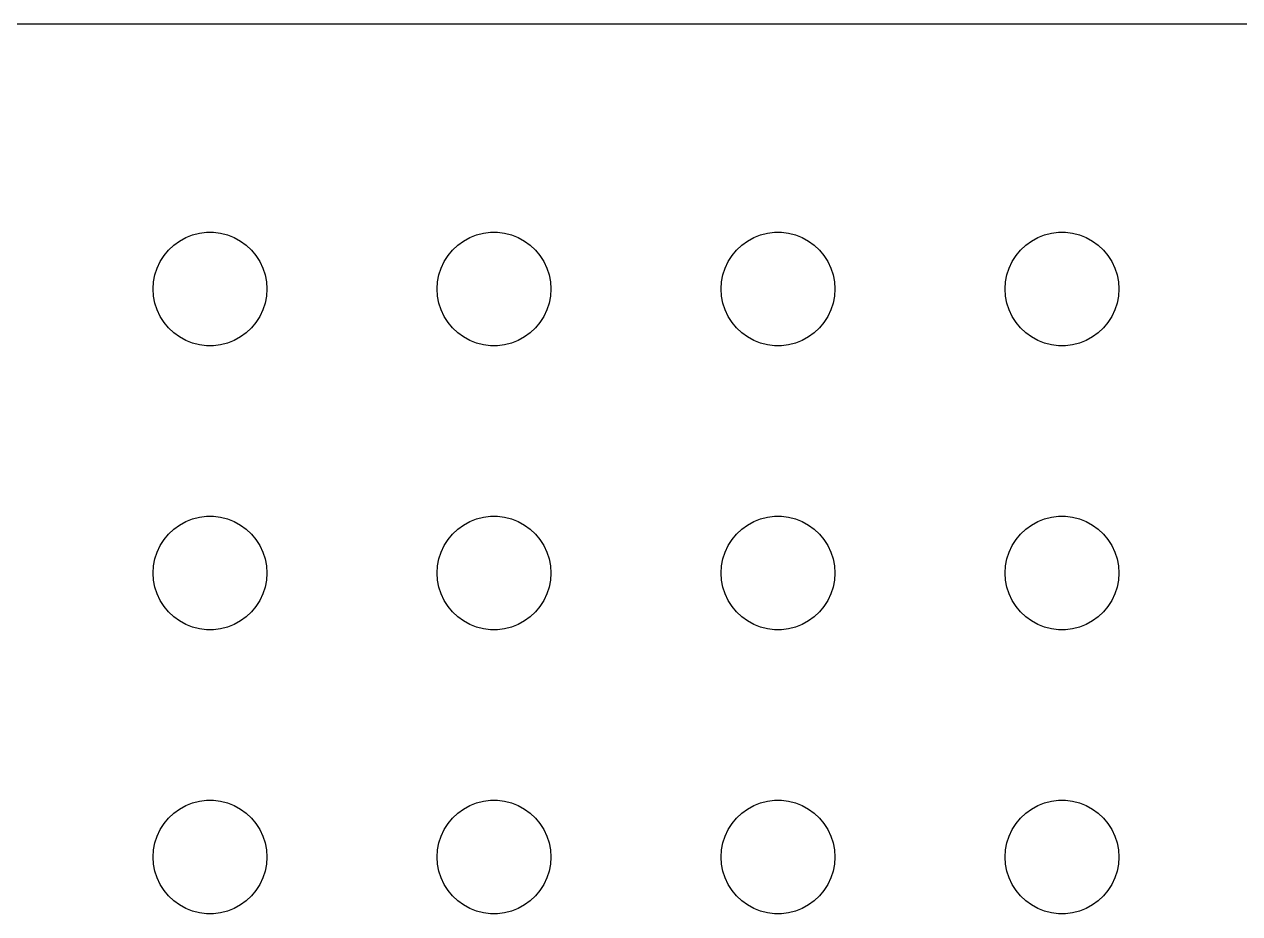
# Model space of a CAD drawing. Header units: metres. Extents: x -134 to 134, y 518 to 1078.
# Drawn here: x -102.4 to -70.31, y 826.5 to 849.99 of the extents above; entities that cross this region are included whole.
import ezdxf

# ---------------------------------------------------------------- set-up
doc = ezdxf.new("R2010")
doc.units = ezdxf.units.M

msp = doc.modelspace()

# ---------------------------------------------------------------- linework, layer by layer
for p, q in [((129.814, 849.99), (-129.814, 849.99)), ((-97.9635, 844.427), (-97.7811, 844.473)), ((-97.7811, 844.473), (-97.5942, 844.497)), ((-97.5942, 844.497), (-97.4058, 844.497)), ((-97.4058, 844.497), (-97.2189, 844.473)), ((-97.2189, 844.473), (-97.0365, 844.427)), ((-90.4635, 844.427), (-90.2811, 844.473)), ((-90.2811, 844.473), (-90.0942, 844.497)), ((-90.0942, 844.497), (-89.9058, 844.497)), ((-89.9058, 844.497), (-89.7189, 844.473)), ((-89.7189, 844.473), (-89.5365, 844.427)), ((-82.9635, 844.427), (-82.7811, 844.473)), ((-82.7811, 844.473), (-82.5942, 844.497)), ((-82.5942, 844.497), (-82.4058, 844.497)), ((-82.4058, 844.497), (-82.2189, 844.473)), ((-82.2189, 844.473), (-82.0365, 844.427)), ((-75.4635, 844.427), (-75.2811, 844.473)), ((-75.2811, 844.473), (-75.0942, 844.497)), ((-75.0942, 844.497), (-74.9058, 844.497)), ((-74.9058, 844.497), (-74.7189, 844.473)), ((-74.7189, 844.473), (-74.5365, 844.427)), ((-98.5934, 844.027), (-98.4561, 844.156)), ((-98.4561, 844.156), (-98.3037, 844.266)), ((-98.3037, 844.266), (-98.1387, 844.357)), ((-98.1387, 844.357), (-97.9635, 844.427)), ((-97.0365, 844.427), (-96.8613, 844.357)), ((-96.8613, 844.357), (-96.6963, 844.266)), ((-96.6963, 844.266), (-96.5439, 844.156)), ((-96.5439, 844.156), (-96.4065, 844.027)), ((-91.0934, 844.027), (-90.9561, 844.156)), ((-90.9561, 844.156), (-90.8037, 844.266)), ((-90.8037, 844.266), (-90.6387, 844.357)), ((-90.6387, 844.357), (-90.4635, 844.427)), ((-89.5365, 844.427), (-89.3613, 844.357)), ((-89.3613, 844.357), (-89.1963, 844.266)), ((-89.1963, 844.266), (-89.0439, 844.156)), ((-89.0439, 844.156), (-88.9065, 844.027)), ((-83.5934, 844.027), (-83.4561, 844.156)), ((-83.4561, 844.156), (-83.3037, 844.266)), ((-83.3037, 844.266), (-83.1387, 844.357)), ((-83.1387, 844.357), (-82.9635, 844.427)), ((-82.0365, 844.427), (-81.8613, 844.357)), ((-81.8613, 844.357), (-81.6963, 844.266)), ((-81.6963, 844.266), (-81.5439, 844.156)), ((-81.5439, 844.156), (-81.4065, 844.027)), ((-76.0934, 844.027), (-75.9561, 844.156)), ((-75.9561, 844.156), (-75.8037, 844.266)), ((-75.8037, 844.266), (-75.6387, 844.357)), ((-75.6387, 844.357), (-75.4635, 844.427)), ((-74.5365, 844.427), (-74.3613, 844.357)), ((-74.3613, 844.357), (-74.1963, 844.266)), ((-74.1963, 844.266), (-74.0439, 844.156)), ((-74.0439, 844.156), (-73.9065, 844.027)), ((-98.8145, 843.723), (-98.7135, 843.882)), ((-98.7135, 843.882), (-98.5934, 844.027)), ((-96.4065, 844.027), (-96.2865, 843.882)), ((-96.2865, 843.882), (-96.1855, 843.723)), ((-91.3145, 843.723), (-91.2135, 843.882)), ((-91.2135, 843.882), (-91.0934, 844.027)), ((-88.9065, 844.027), (-88.7865, 843.882)), ((-88.7865, 843.882), (-88.6855, 843.723)), ((-83.8145, 843.723), (-83.7135, 843.882)), ((-83.7135, 843.882), (-83.5934, 844.027)), ((-81.4065, 844.027), (-81.2865, 843.882)), ((-81.2865, 843.882), (-81.1855, 843.723)), ((-76.3145, 843.723), (-76.2135, 843.882)), ((-76.2135, 843.882), (-76.0934, 844.027)), ((-73.9065, 844.027), (-73.7865, 843.882)), ((-73.7865, 843.882), (-73.6855, 843.723)), ((-98.9529, 843.373), (-98.8947, 843.552)), ((-98.8947, 843.552), (-98.8145, 843.723)), ((-96.1855, 843.723), (-96.1053, 843.552)), ((-96.1053, 843.552), (-96.0471, 843.373)), ((-91.4529, 843.373), (-91.3947, 843.552)), ((-91.3947, 843.552), (-91.3145, 843.723)), ((-88.6855, 843.723), (-88.6053, 843.552)), ((-88.6053, 843.552), (-88.5471, 843.373)), ((-83.9529, 843.373), (-83.8947, 843.552)), ((-83.8947, 843.552), (-83.8145, 843.723)), ((-81.1855, 843.723), (-81.1053, 843.552)), ((-81.1053, 843.552), (-81.0471, 843.373)), ((-76.4529, 843.373), (-76.3947, 843.552)), ((-76.3947, 843.552), (-76.3145, 843.723)), ((-73.6855, 843.723), (-73.6053, 843.552)), ((-73.6053, 843.552), (-73.5471, 843.373)), ((-99, 843), (-98.9882, 843.188)), ((-98.9882, 843.188), (-98.9529, 843.373)), ((-96.0471, 843.373), (-96.0118, 843.188)), ((-96.0118, 843.188), (-96, 843)), ((-91.5, 843), (-91.4882, 843.188)), ((-91.4882, 843.188), (-91.4529, 843.373)), ((-88.5471, 843.373), (-88.5118, 843.188)), ((-88.5118, 843.188), (-88.5, 843)), ((-84, 843), (-83.9882, 843.188)), ((-83.9882, 843.188), (-83.9529, 843.373)), ((-81.0471, 843.373), (-81.0118, 843.188)), ((-81.0118, 843.188), (-81, 843)), ((-76.5, 843), (-76.4882, 843.188)), ((-76.4882, 843.188), (-76.4529, 843.373)), ((-73.5471, 843.373), (-73.5118, 843.188)), ((-73.5118, 843.188), (-73.5, 843)), ((-98.9882, 842.812), (-99, 843)), ((-96, 843), (-96.0118, 842.812)), ((-91.4882, 842.812), (-91.5, 843)), ((-88.5, 843), (-88.5118, 842.812)), ((-83.9882, 842.812), (-84, 843)), ((-81, 843), (-81.0118, 842.812)), ((-76.4882, 842.812), (-76.5, 843)), ((-73.5, 843), (-73.5118, 842.812)), ((-98.9529, 842.627), (-98.9882, 842.812)), ((-98.8947, 842.448), (-98.9529, 842.627)), ((-96.0471, 842.627), (-96.1053, 842.448)), ((-96.0118, 842.812), (-96.0471, 842.627)), ((-91.4529, 842.627), (-91.4882, 842.812)), ((-91.3947, 842.448), (-91.4529, 842.627)), ((-88.5471, 842.627), (-88.6053, 842.448)), ((-88.5118, 842.812), (-88.5471, 842.627)), ((-83.9529, 842.627), (-83.9882, 842.812)), ((-83.8947, 842.448), (-83.9529, 842.627)), ((-81.0471, 842.627), (-81.1053, 842.448)), ((-81.0118, 842.812), (-81.0471, 842.627)), ((-76.4529, 842.627), (-76.4882, 842.812)), ((-76.3947, 842.448), (-76.4529, 842.627)), ((-73.5471, 842.627), (-73.6053, 842.448)), ((-73.5118, 842.812), (-73.5471, 842.627)), ((-98.8145, 842.277), (-98.8947, 842.448)), ((-98.7135, 842.118), (-98.8145, 842.277)), ((-96.1855, 842.277), (-96.2865, 842.118)), ((-96.1053, 842.448), (-96.1855, 842.277)), ((-91.3145, 842.277), (-91.3947, 842.448)), ((-91.2135, 842.118), (-91.3145, 842.277)), ((-88.6855, 842.277), (-88.7865, 842.118)), ((-88.6053, 842.448), (-88.6855, 842.277)), ((-83.8145, 842.277), (-83.8947, 842.448)), ((-83.7135, 842.118), (-83.8145, 842.277)), ((-81.1855, 842.277), (-81.2865, 842.118)), ((-81.1053, 842.448), (-81.1855, 842.277)), ((-76.3145, 842.277), (-76.3947, 842.448)), ((-76.2135, 842.118), (-76.3145, 842.277)), ((-73.6855, 842.277), (-73.7865, 842.118)), ((-73.6053, 842.448), (-73.6855, 842.277)), ((-98.5934, 841.973), (-98.7135, 842.118)), ((-98.4561, 841.844), (-98.5934, 841.973)), ((-96.4065, 841.973), (-96.5439, 841.844)), ((-96.2865, 842.118), (-96.4065, 841.973)), ((-91.0934, 841.973), (-91.2135, 842.118)), ((-90.9561, 841.844), (-91.0934, 841.973)), ((-88.9065, 841.973), (-89.0439, 841.844)), ((-88.7865, 842.118), (-88.9065, 841.973)), ((-83.5934, 841.973), (-83.7135, 842.118)), ((-83.4561, 841.844), (-83.5934, 841.973)), ((-81.4065, 841.973), (-81.5439, 841.844)), ((-81.2865, 842.118), (-81.4065, 841.973)), ((-76.0934, 841.973), (-76.2135, 842.118)), ((-75.9561, 841.844), (-76.0934, 841.973)), ((-73.9065, 841.973), (-74.0439, 841.844)), ((-73.7865, 842.118), (-73.9065, 841.973)), ((-98.3037, 841.734), (-98.4561, 841.844)), ((-98.1387, 841.643), (-98.3037, 841.734)), ((-97.9635, 841.573), (-98.1387, 841.643)), ((-97.7811, 841.527), (-97.9635, 841.573)), ((-97.0365, 841.573), (-97.2189, 841.527)), ((-96.8613, 841.643), (-97.0365, 841.573)), ((-96.6963, 841.734), (-96.8613, 841.643)), ((-96.5439, 841.844), (-96.6963, 841.734)), ((-90.8037, 841.734), (-90.9561, 841.844)), ((-90.6387, 841.643), (-90.8037, 841.734)), ((-90.4635, 841.573), (-90.6387, 841.643)), ((-90.2811, 841.527), (-90.4635, 841.573)), ((-89.5365, 841.573), (-89.7189, 841.527)), ((-89.3613, 841.643), (-89.5365, 841.573)), ((-89.1963, 841.734), (-89.3613, 841.643)), ((-89.0439, 841.844), (-89.1963, 841.734)), ((-83.3037, 841.734), (-83.4561, 841.844)), ((-83.1387, 841.643), (-83.3037, 841.734)), ((-82.9635, 841.573), (-83.1387, 841.643)), ((-82.7811, 841.527), (-82.9635, 841.573)), ((-82.0365, 841.573), (-82.2189, 841.527)), ((-81.8613, 841.643), (-82.0365, 841.573)), ((-81.6963, 841.734), (-81.8613, 841.643)), ((-81.5439, 841.844), (-81.6963, 841.734)), ((-75.8037, 841.734), (-75.9561, 841.844)), ((-75.6387, 841.643), (-75.8037, 841.734)), ((-75.4635, 841.573), (-75.6387, 841.643)), ((-75.2811, 841.527), (-75.4635, 841.573)), ((-74.5365, 841.573), (-74.7189, 841.527)), ((-74.3613, 841.643), (-74.5365, 841.573)), ((-74.1963, 841.734), (-74.3613, 841.643)), ((-74.0439, 841.844), (-74.1963, 841.734)), ((-97.5942, 841.503), (-97.7811, 841.527)), ((-97.4058, 841.503), (-97.5942, 841.503)), ((-97.2189, 841.527), (-97.4058, 841.503)), ((-90.0942, 841.503), (-90.2811, 841.527)), ((-89.9058, 841.503), (-90.0942, 841.503)), ((-89.7189, 841.527), (-89.9058, 841.503)), ((-82.5942, 841.503), (-82.7811, 841.527)), ((-82.4058, 841.503), (-82.5942, 841.503)), ((-82.2189, 841.527), (-82.4058, 841.503)), ((-75.0942, 841.503), (-75.2811, 841.527)), ((-74.9058, 841.503), (-75.0942, 841.503)), ((-74.7189, 841.527), (-74.9058, 841.503)), ((-98.4561, 836.656), (-98.3037, 836.766)), ((-98.3037, 836.766), (-98.1387, 836.857)), ((-98.1387, 836.857), (-97.9635, 836.927)), ((-97.9635, 836.927), (-97.7811, 836.973)), ((-97.7811, 836.973), (-97.5942, 836.997)), ((-97.5942, 836.997), (-97.4058, 836.997)), ((-97.4058, 836.997), (-97.2189, 836.973)), ((-97.2189, 836.973), (-97.0365, 836.927)), ((-97.0365, 836.927), (-96.8613, 836.857)), ((-96.8613, 836.857), (-96.6963, 836.766)), ((-96.6963, 836.766), (-96.5439, 836.656)), ((-90.9561, 836.656), (-90.8037, 836.766)), ((-90.8037, 836.766), (-90.6387, 836.857)), ((-90.6387, 836.857), (-90.4635, 836.927)), ((-90.4635, 836.927), (-90.2811, 836.973)), ((-90.2811, 836.973), (-90.0942, 836.997)), ((-90.0942, 836.997), (-89.9058, 836.997)), ((-89.9058, 836.997), (-89.7189, 836.973)), ((-89.7189, 836.973), (-89.5365, 836.927)), ((-89.5365, 836.927), (-89.3613, 836.857)), ((-89.3613, 836.857), (-89.1963, 836.766)), ((-89.1963, 836.766), (-89.0439, 836.656)), ((-83.4561, 836.656), (-83.3037, 836.766)), ((-83.3037, 836.766), (-83.1387, 836.857)), ((-83.1387, 836.857), (-82.9635, 836.927)), ((-82.9635, 836.927), (-82.7811, 836.973)), ((-82.7811, 836.973), (-82.5942, 836.997)), ((-82.5942, 836.997), (-82.4058, 836.997)), ((-82.4058, 836.997), (-82.2189, 836.973)), ((-82.2189, 836.973), (-82.0365, 836.927)), ((-82.0365, 836.927), (-81.8613, 836.857)), ((-81.8613, 836.857), (-81.6963, 836.766)), ((-81.6963, 836.766), (-81.5439, 836.656)), ((-75.9561, 836.656), (-75.8037, 836.766)), ((-75.8037, 836.766), (-75.6387, 836.857)), ((-75.6387, 836.857), (-75.4635, 836.927)), ((-75.4635, 836.927), (-75.2811, 836.973)), ((-75.2811, 836.973), (-75.0942, 836.997)), ((-75.0942, 836.997), (-74.9058, 836.997)), ((-74.9058, 836.997), (-74.7189, 836.973)), ((-74.7189, 836.973), (-74.5365, 836.927)), ((-74.5365, 836.927), (-74.3613, 836.857)), ((-74.3613, 836.857), (-74.1963, 836.766)), ((-74.1963, 836.766), (-74.0439, 836.656)), ((-98.7135, 836.382), (-98.5934, 836.527)), ((-98.5934, 836.527), (-98.4561, 836.656)), ((-96.5439, 836.656), (-96.4065, 836.527)), ((-96.4065, 836.527), (-96.2865, 836.382)), ((-91.2135, 836.382), (-91.0934, 836.527)), ((-91.0934, 836.527), (-90.9561, 836.656)), ((-89.0439, 836.656), (-88.9065, 836.527)), ((-88.9065, 836.527), (-88.7865, 836.382)), ((-83.7135, 836.382), (-83.5934, 836.527)), ((-83.5934, 836.527), (-83.4561, 836.656)), ((-81.5439, 836.656), (-81.4065, 836.527)), ((-81.4065, 836.527), (-81.2865, 836.382)), ((-76.2135, 836.382), (-76.0934, 836.527)), ((-76.0934, 836.527), (-75.9561, 836.656)), ((-74.0439, 836.656), (-73.9065, 836.527)), ((-73.9065, 836.527), (-73.7865, 836.382)), ((-98.8947, 836.052), (-98.8145, 836.223)), ((-98.8145, 836.223), (-98.7135, 836.382)), ((-96.2865, 836.382), (-96.1855, 836.223)), ((-96.1855, 836.223), (-96.1053, 836.052)), ((-91.3947, 836.052), (-91.3145, 836.223)), ((-91.3145, 836.223), (-91.2135, 836.382)), ((-88.7865, 836.382), (-88.6855, 836.223)), ((-88.6855, 836.223), (-88.6053, 836.052)), ((-83.8947, 836.052), (-83.8145, 836.223)), ((-83.8145, 836.223), (-83.7135, 836.382)), ((-81.2865, 836.382), (-81.1855, 836.223)), ((-81.1855, 836.223), (-81.1053, 836.052)), ((-76.3947, 836.052), (-76.3145, 836.223)), ((-76.3145, 836.223), (-76.2135, 836.382)), ((-73.7865, 836.382), (-73.6855, 836.223)), ((-73.6855, 836.223), (-73.6053, 836.052)), ((-98.9882, 835.688), (-98.9529, 835.873)), ((-98.9529, 835.873), (-98.8947, 836.052)), ((-96.1053, 836.052), (-96.0471, 835.873)), ((-96.0471, 835.873), (-96.0118, 835.688)), ((-91.4882, 835.688), (-91.4529, 835.873)), ((-91.4529, 835.873), (-91.3947, 836.052)), ((-88.6053, 836.052), (-88.5471, 835.873)), ((-88.5471, 835.873), (-88.5118, 835.688)), ((-83.9882, 835.688), (-83.9529, 835.873)), ((-83.9529, 835.873), (-83.8947, 836.052)), ((-81.1053, 836.052), (-81.0471, 835.873)), ((-81.0471, 835.873), (-81.0118, 835.688)), ((-76.4882, 835.688), (-76.4529, 835.873)), ((-76.4529, 835.873), (-76.3947, 836.052)), ((-73.6053, 836.052), (-73.5471, 835.873)), ((-73.5471, 835.873), (-73.5118, 835.688)), ((-99, 835.5), (-98.9882, 835.688)), ((-98.9882, 835.312), (-99, 835.5)), ((-96.0118, 835.688), (-96, 835.5)), ((-96, 835.5), (-96.0118, 835.312)), ((-91.5, 835.5), (-91.4882, 835.688)), ((-91.4882, 835.312), (-91.5, 835.5)), ((-88.5118, 835.688), (-88.5, 835.5)), ((-88.5, 835.5), (-88.5118, 835.312)), ((-84, 835.5), (-83.9882, 835.688)), ((-83.9882, 835.312), (-84, 835.5)), ((-81.0118, 835.688), (-81, 835.5)), ((-81, 835.5), (-81.0118, 835.312)), ((-76.5, 835.5), (-76.4882, 835.688)), ((-76.4882, 835.312), (-76.5, 835.5)), ((-73.5118, 835.688), (-73.5, 835.5)), ((-73.5, 835.5), (-73.5118, 835.312)), ((-98.9529, 835.127), (-98.9882, 835.312)), ((-96.0118, 835.312), (-96.0471, 835.127)), ((-91.4529, 835.127), (-91.4882, 835.312)), ((-88.5118, 835.312), (-88.5471, 835.127)), ((-83.9529, 835.127), (-83.9882, 835.312)), ((-81.0118, 835.312), (-81.0471, 835.127)), ((-76.4529, 835.127), (-76.4882, 835.312)), ((-73.5118, 835.312), (-73.5471, 835.127)), ((-98.8947, 834.948), (-98.9529, 835.127)), ((-98.8145, 834.777), (-98.8947, 834.948)), ((-96.1053, 834.948), (-96.1855, 834.777)), ((-96.0471, 835.127), (-96.1053, 834.948)), ((-91.3947, 834.948), (-91.4529, 835.127)), ((-91.3145, 834.777), (-91.3947, 834.948)), ((-88.6053, 834.948), (-88.6855, 834.777)), ((-88.5471, 835.127), (-88.6053, 834.948)), ((-83.8947, 834.948), (-83.9529, 835.127)), ((-83.8145, 834.777), (-83.8947, 834.948)), ((-81.1053, 834.948), (-81.1855, 834.777)), ((-81.0471, 835.127), (-81.1053, 834.948)), ((-76.3947, 834.948), (-76.4529, 835.127)), ((-76.3145, 834.777), (-76.3947, 834.948)), ((-73.6053, 834.948), (-73.6855, 834.777)), ((-73.5471, 835.127), (-73.6053, 834.948)), ((-98.7135, 834.618), (-98.8145, 834.777)), ((-98.5934, 834.473), (-98.7135, 834.618)), ((-96.2865, 834.618), (-96.4065, 834.473)), ((-96.1855, 834.777), (-96.2865, 834.618)), ((-91.2135, 834.618), (-91.3145, 834.777)), ((-91.0934, 834.473), (-91.2135, 834.618)), ((-88.7865, 834.618), (-88.9065, 834.473)), ((-88.6855, 834.777), (-88.7865, 834.618)), ((-83.7135, 834.618), (-83.8145, 834.777)), ((-83.5934, 834.473), (-83.7135, 834.618)), ((-81.2865, 834.618), (-81.4065, 834.473)), ((-81.1855, 834.777), (-81.2865, 834.618)), ((-76.2135, 834.618), (-76.3145, 834.777)), ((-76.0934, 834.473), (-76.2135, 834.618)), ((-73.7865, 834.618), (-73.9065, 834.473)), ((-73.6855, 834.777), (-73.7865, 834.618)), ((-98.4561, 834.344), (-98.5934, 834.473)), ((-98.3037, 834.234), (-98.4561, 834.344)), ((-98.1387, 834.143), (-98.3037, 834.234)), ((-96.6963, 834.234), (-96.8613, 834.143)), ((-96.5439, 834.344), (-96.6963, 834.234)), ((-96.4065, 834.473), (-96.5439, 834.344)), ((-90.9561, 834.344), (-91.0934, 834.473)), ((-90.8037, 834.234), (-90.9561, 834.344)), ((-90.6387, 834.143), (-90.8037, 834.234)), ((-89.1963, 834.234), (-89.3613, 834.143)), ((-89.0439, 834.344), (-89.1963, 834.234)), ((-88.9065, 834.473), (-89.0439, 834.344)), ((-83.4561, 834.344), (-83.5934, 834.473)), ((-83.3037, 834.234), (-83.4561, 834.344)), ((-83.1387, 834.143), (-83.3037, 834.234)), ((-81.6963, 834.234), (-81.8613, 834.143)), ((-81.5439, 834.344), (-81.6963, 834.234)), ((-81.4065, 834.473), (-81.5439, 834.344)), ((-75.9561, 834.344), (-76.0934, 834.473)), ((-75.8037, 834.234), (-75.9561, 834.344)), ((-75.6387, 834.143), (-75.8037, 834.234)), ((-74.1963, 834.234), (-74.3613, 834.143)), ((-74.0439, 834.344), (-74.1963, 834.234)), ((-73.9065, 834.473), (-74.0439, 834.344)), ((-97.9635, 834.073), (-98.1387, 834.143)), ((-97.7811, 834.027), (-97.9635, 834.073)), ((-97.5942, 834.003), (-97.7811, 834.027)), ((-97.4058, 834.003), (-97.5942, 834.003)), ((-97.2189, 834.027), (-97.4058, 834.003)), ((-97.0365, 834.073), (-97.2189, 834.027)), ((-96.8613, 834.143), (-97.0365, 834.073)), ((-90.4635, 834.073), (-90.6387, 834.143)), ((-90.2811, 834.027), (-90.4635, 834.073)), ((-90.0942, 834.003), (-90.2811, 834.027)), ((-89.9058, 834.003), (-90.0942, 834.003)), ((-89.7189, 834.027), (-89.9058, 834.003)), ((-89.5365, 834.073), (-89.7189, 834.027)), ((-89.3613, 834.143), (-89.5365, 834.073)), ((-82.9635, 834.073), (-83.1387, 834.143)), ((-82.7811, 834.027), (-82.9635, 834.073)), ((-82.5942, 834.003), (-82.7811, 834.027)), ((-82.4058, 834.003), (-82.5942, 834.003)), ((-82.2189, 834.027), (-82.4058, 834.003)), ((-82.0365, 834.073), (-82.2189, 834.027)), ((-81.8613, 834.143), (-82.0365, 834.073)), ((-75.4635, 834.073), (-75.6387, 834.143)), ((-75.2811, 834.027), (-75.4635, 834.073)), ((-75.0942, 834.003), (-75.2811, 834.027)), ((-74.9058, 834.003), (-75.0942, 834.003)), ((-74.7189, 834.027), (-74.9058, 834.003)), ((-74.5365, 834.073), (-74.7189, 834.027)), ((-74.3613, 834.143), (-74.5365, 834.073)), ((-98.1387, 829.357), (-97.9635, 829.427)), ((-97.9635, 829.427), (-97.7811, 829.473)), ((-97.7811, 829.473), (-97.5942, 829.497)), ((-97.5942, 829.497), (-97.4058, 829.497)), ((-97.4058, 829.497), (-97.2189, 829.473)), ((-97.2189, 829.473), (-97.0365, 829.427)), ((-97.0365, 829.427), (-96.8613, 829.357)), ((-90.6387, 829.357), (-90.4635, 829.427)), ((-90.4635, 829.427), (-90.2811, 829.473)), ((-90.2811, 829.473), (-90.0942, 829.497)), ((-90.0942, 829.497), (-89.9058, 829.497)), ((-89.9058, 829.497), (-89.7189, 829.473)), ((-89.7189, 829.473), (-89.5365, 829.427)), ((-89.5365, 829.427), (-89.3613, 829.357)), ((-83.1387, 829.357), (-82.9635, 829.427)), ((-82.9635, 829.427), (-82.7811, 829.473)), ((-82.7811, 829.473), (-82.5942, 829.497)), ((-82.5942, 829.497), (-82.4058, 829.497)), ((-82.4058, 829.497), (-82.2189, 829.473)), ((-82.2189, 829.473), (-82.0365, 829.427)), ((-82.0365, 829.427), (-81.8613, 829.357)), ((-75.6387, 829.357), (-75.4635, 829.427)), ((-75.4635, 829.427), (-75.2811, 829.473)), ((-75.2811, 829.473), (-75.0942, 829.497)), ((-75.0942, 829.497), (-74.9058, 829.497)), ((-74.9058, 829.497), (-74.7189, 829.473)), ((-74.7189, 829.473), (-74.5365, 829.427)), ((-74.5365, 829.427), (-74.3613, 829.357)), ((-98.5934, 829.027), (-98.4561, 829.156)), ((-98.4561, 829.156), (-98.3037, 829.266)), ((-98.3037, 829.266), (-98.1387, 829.357)), ((-96.8613, 829.357), (-96.6963, 829.266)), ((-96.6963, 829.266), (-96.5439, 829.156)), ((-96.5439, 829.156), (-96.4065, 829.027)), ((-91.0934, 829.027), (-90.9561, 829.156)), ((-90.9561, 829.156), (-90.8037, 829.266)), ((-90.8037, 829.266), (-90.6387, 829.357)), ((-89.3613, 829.357), (-89.1963, 829.266)), ((-89.1963, 829.266), (-89.0439, 829.156)), ((-89.0439, 829.156), (-88.9065, 829.027)), ((-83.5934, 829.027), (-83.4561, 829.156)), ((-83.4561, 829.156), (-83.3037, 829.266)), ((-83.3037, 829.266), (-83.1387, 829.357)), ((-81.8613, 829.357), (-81.6963, 829.266)), ((-81.6963, 829.266), (-81.5439, 829.156)), ((-81.5439, 829.156), (-81.4065, 829.027)), ((-76.0934, 829.027), (-75.9561, 829.156)), ((-75.9561, 829.156), (-75.8037, 829.266)), ((-75.8037, 829.266), (-75.6387, 829.357)), ((-74.3613, 829.357), (-74.1963, 829.266)), ((-74.1963, 829.266), (-74.0439, 829.156)), ((-74.0439, 829.156), (-73.9065, 829.027)), ((-98.8145, 828.723), (-98.7135, 828.882)), ((-98.7135, 828.882), (-98.5934, 829.027)), ((-96.4065, 829.027), (-96.2865, 828.882)), ((-96.2865, 828.882), (-96.1855, 828.723)), ((-91.3145, 828.723), (-91.2135, 828.882)), ((-91.2135, 828.882), (-91.0934, 829.027)), ((-88.9065, 829.027), (-88.7865, 828.882)), ((-88.7865, 828.882), (-88.6855, 828.723)), ((-83.8145, 828.723), (-83.7135, 828.882)), ((-83.7135, 828.882), (-83.5934, 829.027)), ((-81.4065, 829.027), (-81.2865, 828.882)), ((-81.2865, 828.882), (-81.1855, 828.723)), ((-76.3145, 828.723), (-76.2135, 828.882)), ((-76.2135, 828.882), (-76.0934, 829.027)), ((-73.9065, 829.027), (-73.7865, 828.882)), ((-73.7865, 828.882), (-73.6855, 828.723)), ((-98.9529, 828.373), (-98.8947, 828.552)), ((-98.8947, 828.552), (-98.8145, 828.723)), ((-96.1855, 828.723), (-96.1053, 828.552)), ((-96.1053, 828.552), (-96.0471, 828.373)), ((-91.4529, 828.373), (-91.3947, 828.552)), ((-91.3947, 828.552), (-91.3145, 828.723)), ((-88.6855, 828.723), (-88.6053, 828.552)), ((-88.6053, 828.552), (-88.5471, 828.373)), ((-83.9529, 828.373), (-83.8947, 828.552)), ((-83.8947, 828.552), (-83.8145, 828.723)), ((-81.1855, 828.723), (-81.1053, 828.552)), ((-81.1053, 828.552), (-81.0471, 828.373)), ((-76.4529, 828.373), (-76.3947, 828.552)), ((-76.3947, 828.552), (-76.3145, 828.723)), ((-73.6855, 828.723), (-73.6053, 828.552)), ((-73.6053, 828.552), (-73.5471, 828.373)), ((-99, 828), (-98.9882, 828.188)), ((-98.9882, 828.188), (-98.9529, 828.373)), ((-96.0471, 828.373), (-96.0118, 828.188)), ((-96.0118, 828.188), (-96, 828)), ((-91.5, 828), (-91.4882, 828.188)), ((-91.4882, 828.188), (-91.4529, 828.373)), ((-88.5471, 828.373), (-88.5118, 828.188)), ((-88.5118, 828.188), (-88.5, 828)), ((-84, 828), (-83.9882, 828.188)), ((-83.9882, 828.188), (-83.9529, 828.373)), ((-81.0471, 828.373), (-81.0118, 828.188)), ((-81.0118, 828.188), (-81, 828)), ((-76.5, 828), (-76.4882, 828.188)), ((-76.4882, 828.188), (-76.4529, 828.373)), ((-73.5471, 828.373), (-73.5118, 828.188)), ((-73.5118, 828.188), (-73.5, 828)), ((-98.9882, 827.812), (-99, 828)), ((-98.9529, 827.627), (-98.9882, 827.812)), ((-96.0118, 827.812), (-96.0471, 827.627)), ((-96, 828), (-96.0118, 827.812)), ((-91.4882, 827.812), (-91.5, 828)), ((-91.4529, 827.627), (-91.4882, 827.812)), ((-88.5118, 827.812), (-88.5471, 827.627)), ((-88.5, 828), (-88.5118, 827.812)), ((-83.9882, 827.812), (-84, 828)), ((-83.9529, 827.627), (-83.9882, 827.812)), ((-81.0118, 827.812), (-81.0471, 827.627)), ((-81, 828), (-81.0118, 827.812)), ((-76.4882, 827.812), (-76.5, 828)), ((-76.4529, 827.627), (-76.4882, 827.812)), ((-73.5118, 827.812), (-73.5471, 827.627)), ((-73.5, 828), (-73.5118, 827.812)), ((-98.8947, 827.448), (-98.9529, 827.627)), ((-98.8145, 827.277), (-98.8947, 827.448)), ((-96.1053, 827.448), (-96.1855, 827.277)), ((-96.0471, 827.627), (-96.1053, 827.448)), ((-91.3947, 827.448), (-91.4529, 827.627)), ((-91.3145, 827.277), (-91.3947, 827.448)), ((-88.6053, 827.448), (-88.6855, 827.277)), ((-88.5471, 827.627), (-88.6053, 827.448)), ((-83.8947, 827.448), (-83.9529, 827.627)), ((-83.8145, 827.277), (-83.8947, 827.448)), ((-81.1053, 827.448), (-81.1855, 827.277)), ((-81.0471, 827.627), (-81.1053, 827.448)), ((-76.3947, 827.448), (-76.4529, 827.627)), ((-76.3145, 827.277), (-76.3947, 827.448)), ((-73.6053, 827.448), (-73.6855, 827.277)), ((-73.5471, 827.627), (-73.6053, 827.448)), ((-98.7135, 827.118), (-98.8145, 827.277)), ((-96.1855, 827.277), (-96.2865, 827.118)), ((-91.2135, 827.118), (-91.3145, 827.277)), ((-88.6855, 827.277), (-88.7865, 827.118)), ((-83.7135, 827.118), (-83.8145, 827.277)), ((-81.1855, 827.277), (-81.2865, 827.118)), ((-76.2135, 827.118), (-76.3145, 827.277)), ((-73.6855, 827.277), (-73.7865, 827.118)), ((-98.5934, 826.973), (-98.7135, 827.118)), ((-98.4561, 826.844), (-98.5934, 826.973)), ((-98.3037, 826.734), (-98.4561, 826.844)), ((-96.5439, 826.844), (-96.6963, 826.734)), ((-96.4065, 826.973), (-96.5439, 826.844)), ((-96.2865, 827.118), (-96.4065, 826.973)), ((-91.0934, 826.973), (-91.2135, 827.118)), ((-90.9561, 826.844), (-91.0934, 826.973)), ((-90.8037, 826.734), (-90.9561, 826.844)), ((-89.0439, 826.844), (-89.1963, 826.734)), ((-88.9065, 826.973), (-89.0439, 826.844)), ((-88.7865, 827.118), (-88.9065, 826.973)), ((-83.5934, 826.973), (-83.7135, 827.118)), ((-83.4561, 826.844), (-83.5934, 826.973)), ((-83.3037, 826.734), (-83.4561, 826.844)), ((-81.5439, 826.844), (-81.6963, 826.734)), ((-81.4065, 826.973), (-81.5439, 826.844)), ((-81.2865, 827.118), (-81.4065, 826.973)), ((-76.0934, 826.973), (-76.2135, 827.118)), ((-75.9561, 826.844), (-76.0934, 826.973)), ((-75.8037, 826.734), (-75.9561, 826.844)), ((-74.0439, 826.844), (-74.1963, 826.734)), ((-73.9065, 826.973), (-74.0439, 826.844)), ((-73.7865, 827.118), (-73.9065, 826.973)), ((-98.1387, 826.643), (-98.3037, 826.734)), ((-97.9635, 826.573), (-98.1387, 826.643)), ((-97.7811, 826.527), (-97.9635, 826.573)), ((-97.5942, 826.503), (-97.7811, 826.527)), ((-97.4058, 826.503), (-97.5942, 826.503)), ((-97.2189, 826.527), (-97.4058, 826.503)), ((-97.0365, 826.573), (-97.2189, 826.527)), ((-96.8613, 826.643), (-97.0365, 826.573)), ((-96.6963, 826.734), (-96.8613, 826.643)), ((-90.6387, 826.643), (-90.8037, 826.734)), ((-90.4635, 826.573), (-90.6387, 826.643)), ((-90.2811, 826.527), (-90.4635, 826.573)), ((-90.0942, 826.503), (-90.2811, 826.527)), ((-89.9058, 826.503), (-90.0942, 826.503)), ((-89.7189, 826.527), (-89.9058, 826.503)), ((-89.5365, 826.573), (-89.7189, 826.527)), ((-89.3613, 826.643), (-89.5365, 826.573)), ((-89.1963, 826.734), (-89.3613, 826.643)), ((-83.1387, 826.643), (-83.3037, 826.734)), ((-82.9635, 826.573), (-83.1387, 826.643)), ((-82.7811, 826.527), (-82.9635, 826.573)), ((-82.5942, 826.503), (-82.7811, 826.527)), ((-82.4058, 826.503), (-82.5942, 826.503)), ((-82.2189, 826.527), (-82.4058, 826.503)), ((-82.0365, 826.573), (-82.2189, 826.527)), ((-81.8613, 826.643), (-82.0365, 826.573)), ((-81.6963, 826.734), (-81.8613, 826.643)), ((-75.6387, 826.643), (-75.8037, 826.734)), ((-75.4635, 826.573), (-75.6387, 826.643)), ((-75.2811, 826.527), (-75.4635, 826.573)), ((-75.0942, 826.503), (-75.2811, 826.527)), ((-74.9058, 826.503), (-75.0942, 826.503)), ((-74.7189, 826.527), (-74.9058, 826.503)), ((-74.5365, 826.573), (-74.7189, 826.527)), ((-74.3613, 826.643), (-74.5365, 826.573)), ((-74.1963, 826.734), (-74.3613, 826.643))]:
    msp.add_line(p, q)

doc.saveas('drawing.dxf')
